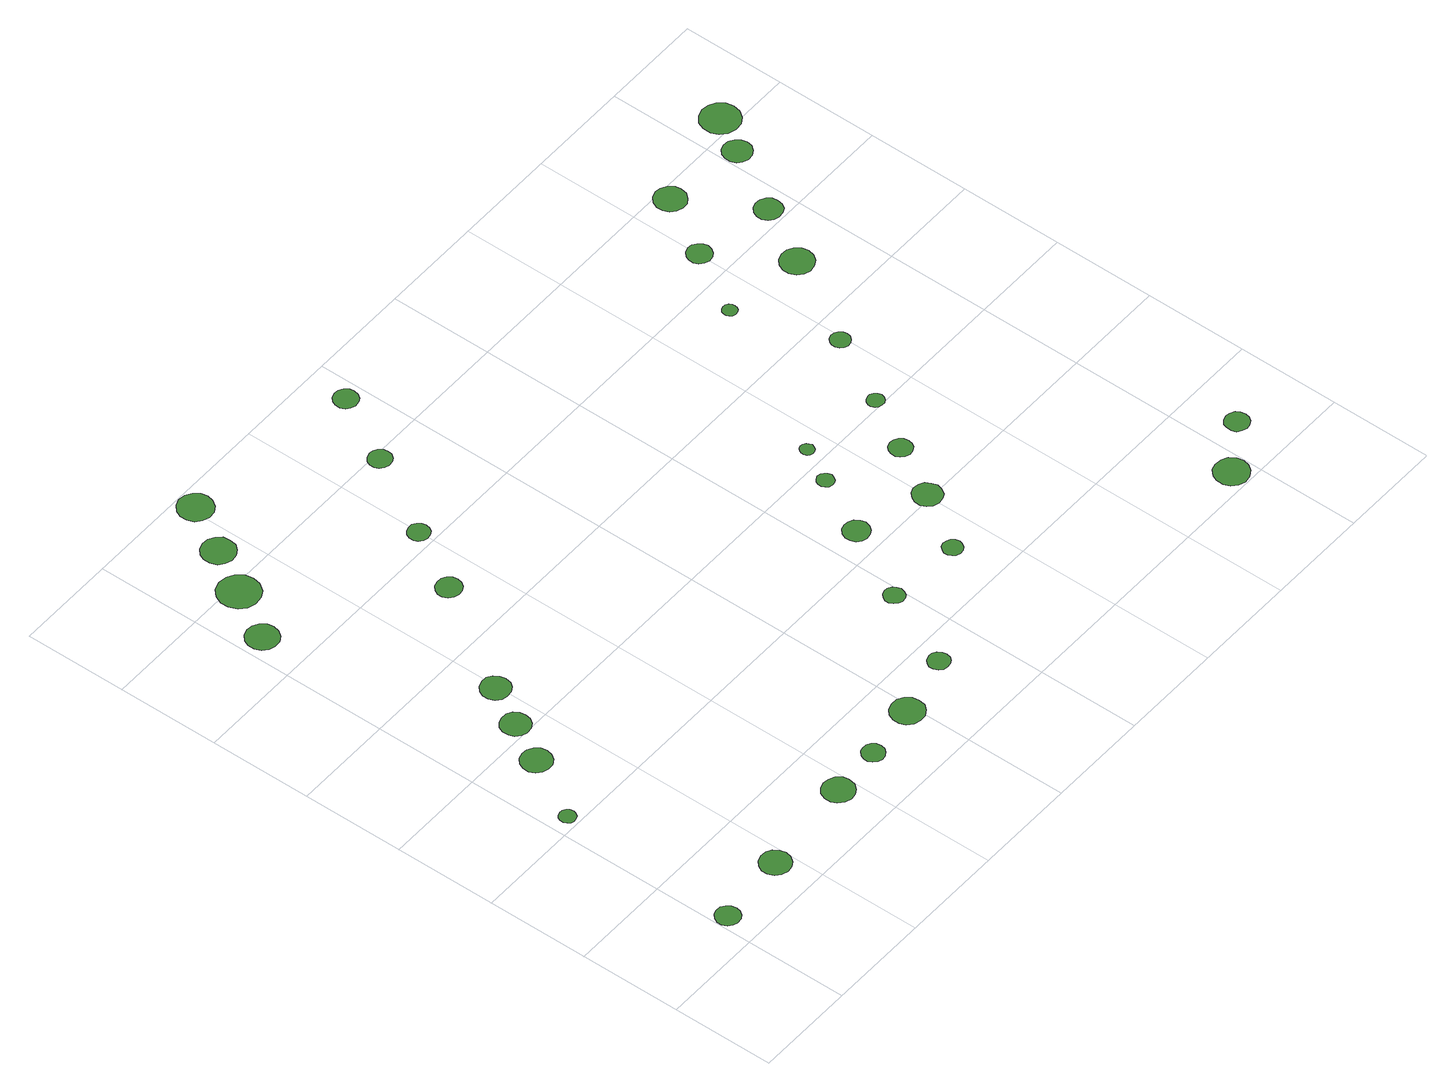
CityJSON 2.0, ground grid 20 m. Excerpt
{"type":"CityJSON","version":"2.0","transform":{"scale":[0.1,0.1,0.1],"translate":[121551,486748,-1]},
"CityObjects":{
"tree1":{"type":"SolitaryVegetationObject","attributes":{"function":"something"},"geometry":[{"type":"MultiSurface","lod":"1","boundaries":[[[0,1,2,3,4,5,6,7,8,9,10,11,12,13,14]]]}]},
"tree2":{"type":"SolitaryVegetationObject","attributes":{"function":"something"},"geometry":[{"type":"MultiSurface","lod":"1","boundaries":[[[15,16,17,18,19,20,21,22,23,24,25,26,27,28,29]]]}]},
"tree3":{"type":"SolitaryVegetationObject","attributes":{"function":"something"},"geometry":[{"type":"MultiSurface","lod":"1","boundaries":[[[30,31,32,33,34,35,36,37,38,39,40,41,42,43,44]]]}]},
"tree4":{"type":"SolitaryVegetationObject","attributes":{"function":"something"},"geometry":[{"type":"MultiSurface","lod":"1","boundaries":[[[45,46,47,48,49,50,51,52,53,54,55,56,57,58,59]]]}]},
"tree5":{"type":"SolitaryVegetationObject","attributes":{"function":"something"},"geometry":[{"type":"MultiSurface","lod":"1","boundaries":[[[60,61,62,63,64,65,66,67,68,69,70,71,72,73,74]]]}]},
"tree6":{"type":"SolitaryVegetationObject","attributes":{"function":"something"},"geometry":[{"type":"MultiSurface","lod":"1","boundaries":[[[75,76,77,78,79,80,81,82,83,84,85,86,87,88,89]]]}]},
"tree7":{"type":"SolitaryVegetationObject","attributes":{"function":"something"},"geometry":[{"type":"MultiSurface","lod":"1","boundaries":[[[90,91,92,93,94,95,96,97,98,99,100,101,102,103,104]]]}]},
"tree8":{"type":"SolitaryVegetationObject","attributes":{"function":"something"},"geometry":[{"type":"MultiSurface","lod":"1","boundaries":[[[105,106,107,108,109,110,111,112,113,114,115,116,117,118,119]]]}]},
"tree9":{"type":"SolitaryVegetationObject","attributes":{"function":"something"},"geometry":[{"type":"MultiSurface","lod":"1","boundaries":[[[120,121,122,123,124,125,126,127,128,129,130,131,132,133,134]]]}]},
"tree10":{"type":"SolitaryVegetationObject","attributes":{"function":"something"},"geometry":[{"type":"MultiSurface","lod":"1","boundaries":[[[135,136,137,138,139,140,141,142,143,144,145,146,147,148,149]]]}]},
"tree11":{"type":"SolitaryVegetationObject","attributes":{"function":"something"},"geometry":[{"type":"MultiSurface","lod":"1","boundaries":[[[150,151,152,153,154,155,156,157,158,159,160,161,162,163,164]]]}]},
"tree12":{"type":"SolitaryVegetationObject","attributes":{"function":"something"},"geometry":[{"type":"MultiSurface","lod":"1","boundaries":[[[165,166,167,168,169,170,171,172,173,174,175,176,177,178,179]]]}]},
"tree13":{"type":"SolitaryVegetationObject","attributes":{"function":"something"},"geometry":[{"type":"MultiSurface","lod":"1","boundaries":[[[180,181,182,183,184,185,186,187,188,189,190,191,192,193,194]]]}]},
"tree14":{"type":"SolitaryVegetationObject","attributes":{"function":"something"},"geometry":[{"type":"MultiSurface","lod":"1","boundaries":[[[195,196,197,198,199,200,201,202,203,204,205,206,207,208,209]]]}]},
"tree15":{"type":"SolitaryVegetationObject","attributes":{"function":"something"},"geometry":[{"type":"MultiSurface","lod":"1","boundaries":[[[210,211,212,213,214,215,216,217,218,219,220,221,222,223,224]]]}]},
"tree16":{"type":"SolitaryVegetationObject","attributes":{"function":"something"},"geometry":[{"type":"MultiSurface","lod":"1","boundaries":[[[225,226,227,228,229,230,231,232,233,234,235,236,237,238,239]]]}]},
"tree17":{"type":"SolitaryVegetationObject","attributes":{"function":"something"},"geometry":[{"type":"MultiSurface","lod":"1","boundaries":[[[240,241,242,243,244,245,246,247,248,249,250,251,252,253,254]]]}]},
"tree18":{"type":"SolitaryVegetationObject","attributes":{"function":"something"},"geometry":[{"type":"MultiSurface","lod":"1","boundaries":[[[255,256,257,258,259,260,261,262,263,264,265,266,267,268,269]]]}]},
"tree19":{"type":"SolitaryVegetationObject","attributes":{"function":"something"},"geometry":[{"type":"MultiSurface","lod":"1","boundaries":[[[270,271,272,273,274,275,276,277,278,279,280,281,282,283,284]]]}]},
"tree20":{"type":"SolitaryVegetationObject","attributes":{"function":"something"},"geometry":[{"type":"MultiSurface","lod":"1","boundaries":[[[285,286,287,288,289,290,291,292,293,294,295,296,297,298,299]]]}]},
"tree21":{"type":"SolitaryVegetationObject","attributes":{"function":"something"},"geometry":[{"type":"MultiSurface","lod":"1","boundaries":[[[300,301,302,303,304,305,306,307,308,309,310,311,312,313,314]]]}]},
"tree22":{"type":"SolitaryVegetationObject","attributes":{"function":"something"},"geometry":[{"type":"MultiSurface","lod":"1","boundaries":[[[315,316,317,318,319,320,321,322,323,324,325,326,327,328,329]]]}]},
"tree23":{"type":"SolitaryVegetationObject","attributes":{"function":"something"},"geometry":[{"type":"MultiSurface","lod":"1","boundaries":[[[330,331,332,333,334,335,336,337,338,339,340,341,342,343,344]]]}]},
"tree24":{"type":"SolitaryVegetationObject","attributes":{"function":"something"},"geometry":[{"type":"MultiSurface","lod":"1","boundaries":[[[345,346,347,348,349,350,351,352,353,354,355,356,357,358,359]]]}]},
"tree25":{"type":"SolitaryVegetationObject","attributes":{"function":"something"},"geometry":[{"type":"MultiSurface","lod":"1","boundaries":[[[360,361,362,363,364,365,366,367,368,369,370,371,372,373,374]]]}]},
"tree26":{"type":"SolitaryVegetationObject","attributes":{"function":"something"},"geometry":[{"type":"MultiSurface","lod":"1","boundaries":[[[375,376,377,378,379,380,381,382,383,384,385,386,387,388,389]]]}]},
"tree27":{"type":"SolitaryVegetationObject","attributes":{"function":"something"},"geometry":[{"type":"MultiSurface","lod":"1","boundaries":[[[390,391,392,393,394,395,396,397,398,399,400,401,402,403,404]]]}]},
"tree28":{"type":"SolitaryVegetationObject","attributes":{"function":"something"},"geometry":[{"type":"MultiSurface","lod":"1","boundaries":[[[405,406,407,408,409,410,411,412,413,414,415,416,417,418,419]]]}]},
"tree29":{"type":"SolitaryVegetationObject","attributes":{"function":"something"},"geometry":[{"type":"MultiSurface","lod":"1","boundaries":[[[420,421,422,423,424,425,426,427,428,429,430,431,432,433,434]]]}]},
"tree30":{"type":"SolitaryVegetationObject","attributes":{"function":"something"},"geometry":[{"type":"MultiSurface","lod":"1","boundaries":[[[435,436,437,438,439,440,441,442,443,444,445,446,447,448,449]]]}]},
"tree31":{"type":"SolitaryVegetationObject","attributes":{"function":"something"},"geometry":[{"type":"MultiSurface","lod":"1","boundaries":[[[450,451,452,453,454,455,456,457,458,459,460,461,462,463,464]]]}]},
"tree32":{"type":"SolitaryVegetationObject","attributes":{"function":"something"},"geometry":[{"type":"MultiSurface","lod":"1","boundaries":[[[465,466,467,468,469,470,471,472,473,474,475,476,477,478,479]]]}]},
"tree33":{"type":"SolitaryVegetationObject","attributes":{"function":"something"},"geometry":[{"type":"MultiSurface","lod":"1","boundaries":[[[480,481,482,483,484,485,486,487,488,489,490,491,492,493,494]]]}]},
"tree34":{"type":"SolitaryVegetationObject","attributes":{"function":"something"},"geometry":[{"type":"MultiSurface","lod":"1","boundaries":[[[495,496,497,498,499,500,501,502,503,504,505,506,507,508,509]]]}]},
"tree35":{"type":"SolitaryVegetationObject","attributes":{"function":"something"},"geometry":[{"type":"MultiSurface","lod":"1","boundaries":[[[510,511,512,513,514,515,516,517,518,519,520,521,522,523,524]]]}]},
"tree36":{"type":"SolitaryVegetationObject","attributes":{"function":"something"},"geometry":[{"type":"MultiSurface","lod":"1","boundaries":[[[525,526,527,528,529,530,531,532,533,534,535,536,537,538,539]]]}]}
},
"vertices":[
[50,67,10],[48,77,10],[42,85,10],[34,90,10],[24,91,10],[15,88,10],[7,81,10],[3,72,10],[3,62,10],[7,53,10],[15,47,10],[24,44,10],[34,45,10],[42,50,10],[48,58,10],
[55,424,10],[54,431,10],[50,436,10],[44,440,10],[37,440,10],[31,438,10],[26,434,10],[23,428,10],[23,421,10],[26,415,10],[31,410,10],[37,408,10],[44,409,10],[50,412,10],[54,418,10],
[203,81,10],[200,93,10],[193,103,10],[182,109,10],[170,110,10],[158,106,10],[149,98,10],[144,87,10],[144,75,10],[149,63,10],[158,55,10],[170,51,10],[182,53,10],[193,59,10],[200,69,10],
[137,546,10],[135,558,10],[128,568,10],[117,574,10],[105,575,10],[93,572,10],[84,563,10],[79,552,10],[79,540,10],[84,529,10],[93,521,10],[105,517,10],[117,518,10],[128,525,10],[135,534,10],
[180,626,10],[178,638,10],[171,647,10],[161,653,10],[149,654,10],[138,650,10],[129,643,10],[125,632,10],[125,620,10],[129,610,10],[138,602,10],[149,598,10],[161,599,10],[171,605,10],[178,615,10],
[76,1089,10],[73,1101,10],[65,1112,10],[54,1118,10],[41,1120,10],[29,1116,10],[19,1107,10],[14,1095,10],[14,1082,10],[19,1070,10],[29,1062,10],[41,1058,10],[54,1059,10],[65,1065,10],[73,1076,10],
[402,102,10],[400,114,10],[392,124,10],[381,130,10],[369,132,10],[357,128,10],[347,120,10],[342,108,10],[342,95,10],[347,84,10],[357,75,10],[369,71,10],[381,73,10],[392,79,10],[400,89,10],
[225,705,10],[223,716,10],[216,726,10],[206,732,10],[194,733,10],[183,729,10],[174,721,10],[169,711,10],[169,699,10],[174,688,10],[183,680,10],[194,677,10],[206,678,10],[216,684,10],[223,693,10],
[142,1185,10],[139,1201,10],[129,1215,10],[115,1223,10],[98,1225,10],[82,1220,10],[70,1209,10],[63,1193,10],[63,1177,10],[70,1161,10],[82,1150,10],[98,1145,10],[115,1147,10],[129,1155,10],[139,1169,10],
[498,109,10],[496,118,10],[491,125,10],[483,129,10],[474,130,10],[466,128,10],[459,121,10],[455,113,10],[455,104,10],[459,96,10],[466,90,10],[474,87,10],[483,88,10],[491,93,10],[496,100,10],
[187,1271,10],[185,1285,10],[177,1295,10],[165,1302,10],[152,1303,10],[139,1299,10],[129,1290,10],[124,1278,10],[124,1265,10],[129,1252,10],[139,1244,10],[152,1239,10],[165,1241,10],[177,1248,10],[185,1258,10],
[356,912,10],[354,922,10],[348,930,10],[339,935,10],[329,936,10],[319,933,10],[311,926,10],[307,917,10],[307,907,10],[311,898,10],[319,891,10],[329,888,10],[339,889,10],[348,894,10],[354,902,10],
[244,1365,10],[241,1378,10],[233,1389,10],[221,1396,10],[207,1398,10],[194,1393,10],[183,1384,10],[178,1372,10],[178,1358,10],[183,1345,10],[194,1336,10],[207,1331,10],[221,1333,10],[233,1340,10],[241,1351,10],
[620,123,10],[618,137,10],[610,148,10],[598,154,10],[585,155,10],[572,151,10],[562,142,10],[557,130,10],[557,117,10],[562,105,10],[572,96,10],[585,92,10],[598,93,10],[610,100,10],[618,110,10],
[421,1032,10],[419,1040,10],[414,1047,10],[407,1052,10],[398,1052,10],[390,1050,10],[383,1044,10],[380,1036,10],[380,1027,10],[383,1019,10],[390,1013,10],[398,1011,10],[407,1012,10],[414,1016,10],[419,1023,10],
[734,154,10],[732,162,10],[727,170,10],[719,174,10],[711,175,10],[702,172,10],[696,166,10],[692,158,10],[692,150,10],[696,141,10],[702,135,10],[711,133,10],[719,134,10],[727,138,10],[732,145,10],
[515,1189,10],[514,1198,10],[508,1206,10],[500,1210,10],[491,1211,10],[482,1208,10],[475,1202,10],[471,1194,10],[471,1184,10],[475,1176,10],[482,1170,10],[491,1167,10],[500,1168,10],[508,1172,10],[514,1180,10],
[805,308,10],[803,316,10],[799,323,10],[791,327,10],[783,328,10],[776,325,10],[770,320,10],[766,312,10],[766,304,10],[770,297,10],[776,291,10],[783,288,10],[791,289,10],[799,293,10],[803,300,10],
[590,1321,10],[588,1330,10],[582,1338,10],[574,1343,10],[564,1344,10],[555,1341,10],[548,1335,10],[544,1326,10],[544,1316,10],[548,1307,10],[555,1301,10],[564,1298,10],[574,1299,10],[582,1303,10],[588,1311,10],
[889,451,10],[886,461,10],[880,470,10],[871,475,10],[861,476,10],[851,473,10],[843,466,10],[839,456,10],[839,446,10],[843,436,10],[851,429,10],[861,426,10],[871,427,10],[880,432,10],[886,441,10],
[953,299,10],[951,307,10],[947,313,10],[940,317,10],[932,318,10],[924,316,10],[919,310,10],[915,303,10],[915,295,10],[919,288,10],[924,283,10],[932,280,10],[940,281,10],[947,285,10],[951,292,10],
[940,565,10],[938,572,10],[934,577,10],[929,581,10],[922,582,10],[915,579,10],[910,575,10],[907,569,10],[907,562,10],[910,556,10],[915,551,10],[922,549,10],[929,550,10],[934,553,10],[938,559,10],
[1032,409,10],[1029,420,10],[1023,430,10],[1013,435,10],[1001,437,10],[990,433,10],[982,425,10],[977,415,10],[977,403,10],[982,393,10],[990,385,10],[1001,381,10],[1013,383,10],[1023,388,10],[1029,398,10],
[974,634,10],[972,640,10],[969,644,10],[964,647,10],[959,648,10],[953,646,10],[949,642,10],[947,637,10],[947,631,10],[949,626,10],[953,622,10],[959,620,10],[964,621,10],[969,624,10],[972,628,10],
[1083,512,10],[1081,521,10],[1076,528,10],[1068,533,10],[1059,534,10],[1050,531,10],[1044,525,10],[1040,517,10],[1040,507,10],[1044,499,10],[1050,493,10],[1059,490,10],[1068,491,10],[1076,496,10],[1081,503,10],
[1138,614,10],[1136,621,10],[1132,626,10],[1126,630,10],[1120,630,10],[1113,628,10],[1108,624,10],[1105,617,10],[1105,611,10],[1108,604,10],[1113,600,10],[1120,598,10],[1126,598,10],[1132,602,10],[1136,607,10],
[1399,37,10],[1396,50,10],[1388,62,10],[1376,68,10],[1362,70,10],[1349,66,10],[1339,56,10],[1334,44,10],[1334,30,10],[1339,18,10],[1349,8,10],[1362,4,10],[1376,6,10],[1388,13,10],[1396,24,10],
[1146,938,10],[1145,943,10],[1142,948,10],[1137,951,10],[1131,952,10],[1125,950,10],[1121,946,10],[1119,941,10],[1119,935,10],[1121,930,10],[1125,926,10],[1131,924,10],[1137,925,10],[1142,927,10],[1145,932,10],
[1213,748,10],[1212,756,10],[1207,762,10],[1200,766,10],[1192,767,10],[1185,765,10],[1179,759,10],[1176,752,10],[1176,744,10],[1179,737,10],[1185,732,10],[1192,729,10],[1200,730,10],[1207,734,10],[1212,740,10],
[1486,102,10],[1484,112,10],[1479,119,10],[1470,124,10],[1461,125,10],[1452,122,10],[1444,116,10],[1441,107,10],[1441,97,10],[1444,88,10],[1452,82,10],[1461,79,10],[1470,80,10],[1479,85,10],[1484,93,10],
[1227,1060,10],[1225,1069,10],[1219,1077,10],[1211,1082,10],[1201,1083,10],[1192,1080,10],[1184,1073,10],[1180,1065,10],[1180,1055,10],[1184,1046,10],[1192,1039,10],[1201,1036,10],[1211,1037,10],[1219,1042,10],[1225,1050,10],
[1324,919,10],[1321,932,10],[1313,942,10],[1302,949,10],[1289,950,10],[1276,946,10],[1267,937,10],[1261,925,10],[1261,912,10],[1267,900,10],[1276,891,10],[1289,887,10],[1302,889,10],[1313,895,10],[1321,906,10],
[1302,1177,10],[1300,1189,10],[1292,1200,10],[1281,1206,10],[1269,1207,10],[1257,1203,10],[1248,1195,10],[1243,1183,10],[1243,1171,10],[1248,1159,10],[1257,1151,10],[1269,1147,10],[1281,1148,10],[1292,1155,10],[1300,1165,10],
[1383,1032,10],[1381,1043,10],[1375,1051,10],[1365,1057,10],[1354,1058,10],[1344,1055,10],[1336,1047,10],[1331,1037,10],[1331,1026,10],[1336,1016,10],[1344,1009,10],[1354,1006,10],[1365,1007,10],[1375,1012,10],[1381,1021,10],
[1457,1157,10],[1455,1168,10],[1448,1177,10],[1438,1183,10],[1427,1184,10],[1416,1181,10],[1408,1173,10],[1404,1163,10],[1404,1152,10],[1408,1141,10],[1416,1134,10],[1427,1130,10],[1438,1131,10],[1448,1137,10],[1455,1146,10],
[1509,1227,10],[1506,1242,10],[1496,1255,10],[1483,1262,10],[1468,1264,10],[1453,1259,10],[1441,1249,10],[1435,1235,10],[1435,1219,10],[1441,1205,10],[1453,1195,10],[1468,1190,10],[1483,1191,10],[1496,1199,10],[1506,1212,10]
]}
